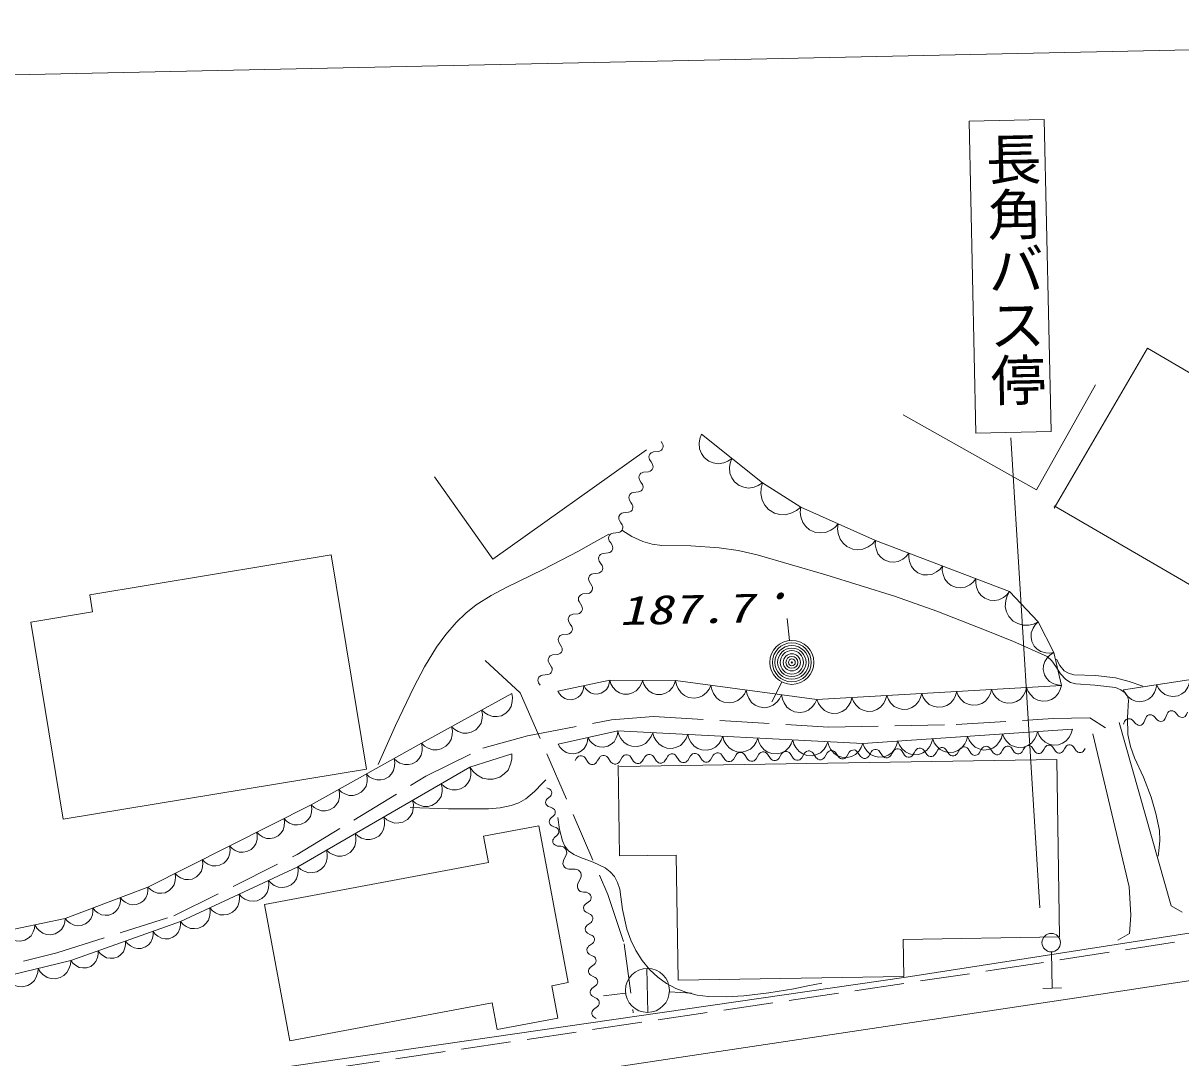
# Model space of a CAD drawing. Units: millimetres, scale not verified. Extents: x -48484 to 680000, y 20000 to 380000.
# Drawn here: x 384664 to 437074, y 290007 to 336854 of the extents above; entities that cross this region are included whole.
import ezdxf
from ezdxf.enums import TextEntityAlignment as Align

# ---------------------------------------------------------------- set-up
doc = ezdxf.new("R2010")
doc.units = ezdxf.units.MM
doc.header["$LTSCALE"] = 1000
doc.linetypes.add('USER2', pattern=[3, 2.25, -0.75])
doc.layers.add('S-BGD', color=1, linetype='Continuous', lineweight=13)
doc.layers.add('S-BGD-HTXT', color=6, linetype='Continuous', lineweight=13)
doc.styles.add('@ＭＳ ゴシック', font='')
doc.styles.add('ＭＳ ゴシック', font='')
doc.styles.get('@ＭＳ ゴシック').set_extended_font_data('@MS Gothic')
doc.styles.get('ＭＳ ゴシック').set_extended_font_data('MS Gothic')

# ---------------------------------------------------------------- blocks, each defined once
blk = doc.blocks.new('BUHIN92')
at = {"layer": 'S-BGD'}
blk.add_lwpolyline([(-468, 524), (-554, 377), (-600, 223), (-624, 17), (-583, -154), (-513, -312), (-367, -475), (-218, -563), (-52, -622), (154, -621), (310, -590), (468, -524)], dxfattribs=at)
blk = doc.blocks.new('BUHIN93')
at = {"layer": 'S-BGD'}
blk.add_lwpolyline([(-516, 421), (-574, 270), (-594, 119), (-586, -76), (-523, -231), (-433, -369), (-273, -499), (-120, -559), (44, -590), (237, -558), (378, -506), (516, -421)], dxfattribs=at)
blk = doc.blocks.new('BUHIN94')
at = {"layer": 'S-BGD'}
blk.add_lwpolyline([(-577, 379), (-621, 218), (-625, 60), (-596, -141), (-515, -293), (-408, -426), (-229, -543), (-65, -589), (107, -603), (303, -550), (443, -481), (577, -379)], dxfattribs=at)
blk = doc.blocks.new('BUHIN95')
at = {"layer": 'S-BGD'}
blk.add_lwpolyline([(-614, 366), (-652, 198), (-650, 34), (-611, -173), (-520, -327), (-403, -459), (-213, -573), (-41, -613), (138, -620), (339, -556), (481, -478), (614, -366)], dxfattribs=at)
blk = doc.blocks.new('BUHIN96')
at = {"layer": 'S-BGD'}
blk.add_lwpolyline([(-665, 401), (-707, 218), (-706, 40), (-664, -185), (-566, -353), (-440, -497), (-234, -621), (-47, -665), (147, -674), (365, -605), (520, -522), (665, -401)], dxfattribs=at)
blk = doc.blocks.new('BUHIN97')
at = {"layer": 'S-BGD'}
blk.add_lwpolyline([(-526, 549), (-613, 387), (-657, 219), (-675, -4), (-626, -188), (-543, -357), (-380, -527), (-215, -617), (-33, -675), (190, -666), (358, -627), (526, -549)], dxfattribs=at)
blk = doc.blocks.new('BUHIN98')
at = {"layer": 'S-BGD'}
blk.add_lwpolyline([(-501, 428), (-561, 281), (-585, 132), (-581, -62), (-522, -216), (-437, -354), (-282, -487), (-132, -550), (29, -584), (221, -557), (362, -509), (501, -428)], dxfattribs=at)
blk = doc.blocks.new('BUHIN99')
at = {"layer": 'S-BGD'}
blk.add_lwpolyline([(-601, 420), (-653, 250), (-662, 82), (-637, -132), (-555, -296), (-446, -440), (-259, -570), (-87, -624), (96, -644), (306, -593), (457, -524), (601, -420)], dxfattribs=at)
blk = doc.blocks.new('BUHIN100')
at = {"layer": 'S-BGD'}
blk.add_lwpolyline([(-650, 375), (-687, 198), (-682, 26), (-638, -190), (-540, -351), (-416, -488), (-214, -604), (-34, -643), (154, -648), (364, -578), (511, -495), (650, -375)], dxfattribs=at)
blk = doc.blocks.new('BUHIN115')
at = {"layer": 'S-BGD'}
blk.add_lwpolyline([(-468, 510), (-550, 364), (-593, 212), (-614, 9), (-572, -159), (-501, -314), (-356, -472), (-208, -557), (-43, -613), (160, -609), (313, -577), (468, -510)], dxfattribs=at)
blk = doc.blocks.new('BUHIN116')
at = {"layer": 'S-BGD'}
blk.add_lwpolyline([(-361, 707), (-496, 571), (-591, 416), (-676, 199), (-681, 0), (-650, -193), (-538, -412), (-400, -552), (-236, -664), (-10, -722), (169, -733), (361, -707)], dxfattribs=at)
blk = doc.blocks.new('BUHIN117')
at = {"layer": 'S-BGD'}
blk.add_lwpolyline([(-443, 657), (-561, 506), (-636, 341), (-694, 115), (-675, -82), (-621, -270), (-483, -474), (-330, -595), (-154, -686), (77, -717), (256, -706), (443, -657)], dxfattribs=at)
blk = doc.blocks.new('BUHIN118')
at = {"layer": 'S-BGD'}
blk.add_lwpolyline([(-401, 444), (-474, 318), (-512, 187), (-531, 12), (-496, -134), (-435, -268), (-311, -406), (-183, -480), (-42, -530), (134, -528), (267, -501), (401, -444)], dxfattribs=at)
blk = doc.blocks.new('BUHIN119')
at = {"layer": 'S-BGD'}
blk.add_lwpolyline([(-368, 650), (-489, 517), (-572, 367), (-643, 159), (-640, -28), (-603, -208), (-489, -409), (-354, -535), (-195, -633), (20, -679), (189, -682), (368, -650)], dxfattribs=at)
blk = doc.blocks.new('BUHIN120')
at = {"layer": 'S-BGD'}
blk.add_lwpolyline([(-307, 746), (-455, 620), (-564, 470), (-668, 257), (-690, 56), (-674, -142), (-579, -373), (-451, -526), (-294, -653), (-70, -731), (111, -757), (307, -746)], dxfattribs=at)
blk = doc.blocks.new('BUHIN121')
at = {"layer": 'S-BGD'}
blk.add_lwpolyline([(-435, 662), (-555, 512), (-632, 348), (-692, 123), (-676, -75), (-623, -263), (-488, -468), (-336, -591), (-161, -684), (69, -718), (248, -709), (435, -662)], dxfattribs=at)
blk = doc.blocks.new('BUHIN122')
at = {"layer": 'S-BGD'}
blk.add_lwpolyline([(132, 873), (-79, 838), (-265, 759), (-483, 618), (-617, 441), (-713, 246), (-754, -25), (-719, -240), (-644, -448), (-477, -647), (-322, -773), (-132, -873)], dxfattribs=at)
blk = doc.blocks.new('BUHIN124')
at = {"layer": 'S-BGD'}
blk.add_lwpolyline([(-95, 921), (-300, 830), (-468, 701), (-652, 500), (-741, 286), (-788, 63), (-759, -223), (-667, -432), (-536, -623), (-314, -782), (-124, -869), (95, -921)], dxfattribs=at)
blk = doc.blocks.new('BUHIN125')
at = {"layer": 'S-BGD'}
blk.add_lwpolyline([(-129, 801), (-303, 711), (-444, 590), (-595, 406), (-663, 214), (-693, 16), (-653, -232), (-563, -411), (-438, -572), (-237, -700), (-66, -767), (129, -801)], dxfattribs=at)
blk = doc.blocks.new('BUHIN150')
at = {"layer": 'S-BGD'}
blk.add_lwpolyline([(-476, 594), (-577, 440), (-636, 276), (-674, 56), (-640, -132), (-573, -308), (-425, -492), (-269, -596), (-93, -670), (131, -681), (301, -656), (476, -594)], dxfattribs=at)
blk = doc.blocks.new('BUHIN224')
at = {"layer": 'S-BGD'}
blk.add_lwpolyline([(512, 32), (455, -75), (416, -123), (365, -162), (299, -184), (235, -188), (175, -174), (117, -144), (70, -98), (-70, 98), (-119, 139), (-165, 170), (-233, 186), (-304, 182), (-367, 160), (-416, 118), (-455, 75), (-512, -32)], dxfattribs=at)
blk = doc.blocks.new('BUHIN225')
at = {"layer": 'S-BGD'}
blk.add_lwpolyline([(341, 289), (356, 185), (355, 131), (339, 77), (305, 27), (262, -9), (213, -30), (157, -40), (100, -32), (-100, 32), (-156, 35), (-203, 33), (-259, 9), (-307, -32), (-339, -80), (-352, -134), (-356, -185), (-341, -289)], dxfattribs=at)
blk = doc.blocks.new('BUHIN226')
at = {"layer": 'S-BGD'}
blk.add_lwpolyline([(288, 546), (361, 420), (387, 351), (395, 273), (377, 192), (341, 124), (289, 71), (222, 30), (145, 11), (-145, -11), (-218, -35), (-278, -63), (-337, -123), (-377, -199), (-394, -277), (-382, -354), (-361, -420), (-288, -546)], dxfattribs=at)
blk = doc.blocks.new('BUHIN227')
at = {"layer": 'S-BGD'}
blk.add_lwpolyline([(394, 270), (399, 157), (391, 100), (369, 44), (327, -5), (278, -38), (223, -55), (162, -60), (103, -45), (-103, 45), (-162, 54), (-213, 57), (-275, 38), (-330, 0), (-369, -48), (-389, -104), (-399, -157), (-394, -270)], dxfattribs=at)
blk = doc.blocks.new('BUHIN228')
at = {"layer": 'S-BGD'}
blk.add_lwpolyline([(-320, 374), (-205, 391), (-146, 390), (-86, 373), (-31, 336), (9, 289), (32, 235), (43, 173), (35, 111), (-35, -111), (-38, -171), (-35, -224), (-8, -285), (36, -338), (89, -373), (149, -387), (205, -391), (320, -374)], dxfattribs=at)
blk = doc.blocks.new('BUHIN236')
at = {"layer": 'S-BGD'}
blk.add_lwpolyline([(-268, 441), (-146, 440), (-85, 428), (-26, 401), (24, 353), (58, 298), (73, 237), (74, 172), (55, 109), (-55, -109), (-68, -171), (-74, -226), (-57, -294), (-20, -356), (29, -402), (89, -426), (146, -440), (268, -441)], dxfattribs=at)
blk = doc.blocks.new('BUHIN237')
at = {"layer": 'S-BGD'}
blk.add_lwpolyline([(-262, 426), (-144, 425), (-85, 415), (-27, 388), (22, 342), (54, 289), (70, 231), (71, 167), (52, 106), (-52, -106), (-65, -166), (-71, -220), (-54, -285), (-17, -345), (31, -389), (89, -412), (144, -425), (262, -426)], dxfattribs=at)
blk = doc.blocks.new('BUHIN238')
at = {"layer": 'S-BGD'}
blk.add_lwpolyline([(-242, 399), (-132, 398), (-77, 388), (-23, 363), (22, 319), (52, 269), (66, 215), (67, 155), (50, 98), (-50, -98), (-62, -155), (-67, -205), (-52, -266), (-18, -322), (27, -363), (81, -385), (132, -398), (242, -399)], dxfattribs=at)
blk = doc.blocks.new('BUHIN279')
at = {"layer": 'S-BGD'}
for p, q in [((1406, 852), (0, 0)), ((-220, 363), (217, -358))]:
    blk.add_line(p, q, dxfattribs=at)
blk.add_circle((1764, 1069), 419, dxfattribs=at)
blk = doc.blocks.new('BUHIN282')
at = {"layer": 'S-BGD'}
for radius in [995, 880, 765, 645, 530, 390, 270, 155, 30]:
    blk.add_circle((0, 0), radius, dxfattribs=at)
blk = doc.blocks.new('BUHIN283')
at = {"layer": 'S-BGD'}
blk.add_line((851, 516), (-851, -516), dxfattribs=at)
blk.add_circle((0, 0), 995, dxfattribs=at)

msp = doc.modelspace()

# ---------------------------------------------------------------- linework, layer by layer
at = {"layer": 'S-BGD'}
for p, q in [((427486, 332413), (430894, 332486)), ((427789, 318294), (427486, 332413)), ((430894, 332486), (431197, 318367)), ((435565, 322134), (431346, 314900)), ((443719, 317378), (435565, 322134)), ((430535, 315726), (433207, 320475)), ((424503, 319120), (430535, 315726)), ((415367, 318238), (418128, 316035)), ((431197, 318367), (427789, 318294)), ((429376, 318084), (430685, 296803)), ((412881, 317541), (405933, 312589)), ((405933, 312589), (403279, 316314)), ((418128, 316035), (419870, 314942)), ((431344, 315002), (440427, 309705)), ((419870, 314942), (423250, 313431)), ((423250, 313431), (429316, 311118)), ((398610, 312782), (387678, 310974)), ((400214, 303085), (398610, 312782)), ((387678, 310974), (387806, 310198)), ((429316, 311118), (430612, 309744)), ((387806, 310198), (385005, 309735)), ((419357, 308907), (419250, 309901)), ((430612, 309744), (431321, 308357)), ((385005, 309735), (386480, 300813)), ((434478, 306666), (452542, 309428)), ((431321, 308357), (431669, 306871)), ((408876, 306609), (411217, 307111)), ((411217, 307111), (414203, 307085)), ((414203, 307085), (420600, 306227)), ((419014, 307020), (418563, 306127)), ((420600, 306227), (431669, 306871)), ((402703, 304249), (406782, 306503)), ((434279, 305196), (436641, 296886)), ((408882, 304211), (411583, 304812)), ((411583, 304812), (422678, 304236)), ((422678, 304236), (432164, 304892)), ((433085, 304681), (434740, 297749)), ((397708, 301459), (402703, 304249)), ((404893, 303161), (406789, 303769)), ((411661, 303204), (431461, 303516)), ((431461, 303516), (431588, 295484)), ((386480, 300813), (400214, 303085)), ((397097, 298661), (404893, 303161)), ((411668, 299151), (411603, 303259)), ((390308, 297742), (397708, 301459)), ((408006, 300515), (405506, 300046)), ((409339, 293415), (408006, 300515)), ((405506, 300046), (405730, 298853)), ((405730, 298853), (395586, 296949)), ((414224, 299191), (411668, 299151)), ((414314, 293522), (414224, 299191)), ((391786, 296174), (397097, 298661)), ((386573, 296320), (390308, 297742)), ((424642, 293661), (451503, 297835)), ((434740, 297749), (434805, 296471)), ((432953, 292810), (464751, 297656)), ((395586, 296949), (396744, 290783)), ((436641, 296886), (437137, 296596)), ((382445, 295458), (386573, 296320)), ((386820, 294417), (391786, 296174)), ((434805, 296471), (434747, 295641)), ((434747, 295641), (434227, 295328)), ((431588, 295484), (424505, 295372)), ((424505, 295372), (424532, 293683)), ((379431, 292608), (386820, 294417)), ((381053, 287358), (424642, 293661)), ((424532, 293683), (414314, 293522)), ((408592, 293274), (409339, 293415)), ((408867, 291809), (408592, 293274)), ((413925, 293001), (414923, 292942)), ((332437, 277776), (432953, 292810)), ((396744, 290783), (405895, 292501)), ((405895, 292501), (406121, 291294)), ((411934, 292937), (410942, 292814)), ((406121, 291294), (408867, 291809))]:
    msp.add_line(p, q, dxfattribs=at)
at = {"layer": 'S-BGD', "linetype": 'USER2'}
for p, q in [((405577, 307999), (407172, 306529)), ((407172, 306529), (411130, 297410)), ((407491, 304592), (411296, 305311)), ((411296, 305311), (413203, 305467)), ((413203, 305467), (421120, 304975)), ((421120, 304975), (426906, 305099)), ((426906, 305099), (431300, 305367)), ((431300, 305367), (432954, 305403)), ((432954, 305403), (433658, 304955)), ((405477, 304028), (407491, 304592)), ((402900, 302757), (405477, 304028)), ((397072, 299217), (402900, 302757)), ((391482, 296435), (397072, 299217)), ((411130, 297410), (411872, 295168)), ((428634, 293986), (446614, 296770)), ((386193, 294758), (391482, 296435)), ((411872, 295168), (412287, 292051)), ((381759, 293679), (386193, 294758)), ((386704, 287761), (428634, 293986))]:
    msp.add_line(p, q, dxfattribs=at)
at = {"layer": 'S-BGD'}
for points in [[(418128, 316035), (418068, 315794), (418065, 315558), (418115, 315260), (418241, 315035), (418405, 314841), (418675, 314672), (418921, 314609), (419178, 314593), (419468, 314678), (419675, 314785), (419870, 314942)], [(400740, 303295), (401514, 305050), (402350, 306794), (402838, 307708), (403383, 308600), (403801, 309178), (404266, 309721), (404700, 310137), (405180, 310513), (405848, 310940), (406563, 311324), (408204, 312114), (409811, 312954), (410498, 313336), (411182, 313721)], [(411762, 313900), (412224, 313612), (412713, 313379), (413138, 313264), (413580, 313208), (414889, 313185), (416179, 313102), (417032, 312973), (417888, 312781), (421009, 311872), (424113, 310905), (426023, 310228), (427910, 309495), (429462, 308868), (431015, 308173), (431236, 307976), (431418, 307729), (431629, 307400), (431870, 307132), (432074, 307009), (432318, 306936), (433180, 306887), (434110, 306771), (434354, 306673), (434554, 306529), (434659, 306380), (434712, 306201), (434663, 305414), (434677, 304642), (434799, 304108), (434982, 303584), (435385, 302710), (435731, 301815), (435949, 301065), (436106, 300305), (436124, 299842), (436081, 299375), (436065, 299255), (436048, 299136)], [(429316, 311118), (429207, 310918), (429151, 310709), (429126, 310432), (429186, 310203), (429287, 309993), (429487, 309780), (429691, 309667), (429916, 309594), (430194, 309602), (430402, 309650), (430612, 309744)], [(430612, 309744), (430479, 309610), (430387, 309458), (430303, 309245), (430298, 309050), (430329, 308860), (430439, 308645), (430574, 308509), (430735, 308399), (430957, 308341), (431133, 308331), (431321, 308357)], [(431321, 308357), (431163, 308261), (431039, 308138), (430910, 307955), (430859, 307770), (430844, 307583), (430898, 307352), (430995, 307191), (431122, 307049), (431319, 306942), (431484, 306891), (431669, 306871)], [(431441, 308062), (431597, 307771), (431792, 307536), (431992, 307419), (432227, 307355), (433205, 307311), (434119, 307211), (434730, 307049), (435349, 306836)], [(404893, 303161), (405034, 302966), (405207, 302817), (405459, 302668), (405704, 302621), (405949, 302622), (406243, 302716), (406443, 302859), (406615, 303039), (406733, 303307), (406783, 303527), (406789, 303769)], [(402186, 301338), (403920, 301281), (405729, 301283), (406252, 301328), (406761, 301431), (407108, 301558), (407428, 301739), (407816, 302060), (408183, 302443), (408251, 302519), (408320, 302596)], [(408874, 300886), (408948, 300339), (409074, 299840), (409193, 299592), (409357, 299385), (409598, 299211), (409889, 299079), (410468, 298869), (411012, 298608), (411246, 298434), (411437, 298216), (411577, 297953), (411671, 297645), (411802, 296727), (411991, 295836), (412169, 295338), (412401, 294867), (412695, 294417), (413040, 293997), (413399, 293666), (413796, 293380), (414215, 293151), (414665, 292974), (415171, 292850), (415688, 292785), (416493, 292768), (417295, 292811), (418427, 292944), (419561, 293137), (420189, 293261), (420826, 293391)]]:
    msp.add_lwpolyline(points, dxfattribs=at)
at = {"layer": 'S-BGD-HTXT'}
msp.add_line((82718, 328046), (493516, 336854), dxfattribs=at)

# ---------------------------------------------------------------- block references
at = {"rotation": 60}
for name, p in [('BUHIN122', (416057, 317687)), ('BUHIN224', (413319, 317454)), ('BUHIN122', (417438, 316586)), ('BUHIN224', (412862, 316535)), ('BUHIN224', (412405, 315616)), ('BUHIN224', (411948, 314697)), ('BUHIN124', (420715, 314564)), ('BUHIN224', (411491, 313778)), ('BUHIN124', (422405, 313809)), ('BUHIN125', (424008, 313142)), ('BUHIN224', (411035, 312859)), ('BUHIN125', (425525, 312564)), ('BUHIN224', (410578, 311940)), ('BUHIN125', (427041, 311986)), ('BUHIN125', (428558, 311407)), ('BUHIN224', (410121, 311021)), ('BUHIN224', (409664, 310102)), ('BUHIN224', (409207, 309183)), ('BUHIN282', (419464, 307913)), ('BUHIN224', (408750, 308264)), ('BUHIN224', (408293, 307345)), ('BUHIN119', (411964, 307105)), ('BUHIN119', (413457, 307091)), ('BUHIN150', (436736, 307012)), ('BUHIN118', (409461, 306734)), ('BUHIN118', (410632, 306986)), ('BUHIN120', (415003, 306978)), ('BUHIN120', (416602, 306763)), ('BUHIN120', (418201, 306549)), ('BUHIN121', (424553, 306457)), ('BUHIN121', (426135, 306549)), ('BUHIN121', (427716, 306641)), ('BUHIN121', (429297, 306733)), ('BUHIN121', (430878, 306825)), ('BUHIN150', (435230, 306781)), ('BUHIN96', (406102, 306127)), ('BUHIN120', (419800, 306334)), ('BUHIN121', (421391, 306273)), ('BUHIN121', (422972, 306365)), ('BUHIN96', (404742, 305376)), ('BUHIN117', (431373, 304837)), ('BUHIN228', (434961, 305211)), ('BUHIN228', (435929, 305390)), ('BUHIN228', (436896, 305570)), ('BUHIN96', (403383, 304625)), ('BUHIN115', (410908, 304662)), ('BUHIN116', (412376, 304771)), ('BUHIN116', (413961, 304689)), ('BUHIN116', (415546, 304606)), ('BUHIN116', (417131, 304524)), ('BUHIN116', (418716, 304442)), ('BUHIN116', (420301, 304359)), ('BUHIN117', (425050, 304400)), ('BUHIN117', (426631, 304509)), ('BUHIN117', (428212, 304618)), ('BUHIN117', (429793, 304728)), ('BUHIN95', (402079, 303900)), ('BUHIN115', (409557, 304362)), ('BUHIN116', (421886, 304277)), ('BUHIN117', (423469, 304290)), ('BUHIN236', (412235, 303526)), ('BUHIN236', (413267, 303548)), ('BUHIN236', (414299, 303570)), ('BUHIN236', (415330, 303593)), ('BUHIN236', (416362, 303615)), ('BUHIN236', (417394, 303637)), ('BUHIN236', (418426, 303659)), ('BUHIN236', (419457, 303681)), ('BUHIN236', (420489, 303703)), ('BUHIN237', (421505, 303728)), ('BUHIN237', (422505, 303755)), ('BUHIN237', (423505, 303783)), ('BUHIN237', (424505, 303810)), ('BUHIN237', (425506, 303838)), ('BUHIN237', (426506, 303865)), ('BUHIN237', (427506, 303893)), ('BUHIN237', (428506, 303921)), ('BUHIN238', (429473, 303944)), ('BUHIN238', (430407, 303964)), ('BUHIN238', (431340, 303984)), ('BUHIN238', (432274, 304004)), ('BUHIN95', (400830, 303203)), ('BUHIN100', (404243, 302786)), ('BUHIN236', (410172, 303482)), ('BUHIN236', (411204, 303504)), ('BUHIN95', (399581, 302505)), ('BUHIN95', (398332, 301808)), ('BUHIN100', (402944, 302036)), ('BUHIN100', (401645, 301286)), ('BUHIN225', (408456, 301791)), ('BUHIN94', (397091, 301150)), ('BUHIN225', (408616, 300912)), ('BUHIN94', (395858, 300530)), ('BUHIN100', (400346, 300536)), ('BUHIN94', (394625, 299910)), ('BUHIN100', (399046, 299786)), ('BUHIN225', (408776, 300033)), ('BUHIN94', (393391, 299291)), ('BUHIN100', (397747, 299036)), ('BUHIN94', (392158, 298671)), ('BUHIN226', (409185, 299070)), ('BUHIN94', (390925, 298051)), ('BUHIN99', (396433, 298350)), ('BUHIN99', (395106, 297728)), ('BUHIN226', (409843, 298025)), ('BUHIN93', (388440, 297031)), ('BUHIN93', (389686, 297505)), ('BUHIN99', (393778, 297107)), ('BUHIN93', (387195, 296557)), ('BUHIN99', (392450, 296485)), ('BUHIN227', (410209, 297027)), ('BUHIN92', (385885, 296177)), ('BUHIN92', (384509, 295889)), ('BUHIN98', (389924, 295515)), ('BUHIN98', (391165, 295954)), ('BUHIN227', (410282, 296075)), ('BUHIN98', (388682, 295076)), ('BUHIN227', (410356, 295123)), ('BUHIN279', (431250, 293162)), ('BUHIN98', (387441, 294637)), ('BUHIN97', (384603, 293874)), ('BUHIN97', (386081, 294236)), ('BUHIN227', (410429, 294172)), ('BUHIN283', (412927, 293060)), ('BUHIN227', (410502, 293220)), ('BUHIN227', (410576, 292268))]:
    msp.add_blockref(name, p, dxfattribs=at)

# ---------------------------------------------------------------- texts
at = {"layer": 'S-BGD', "style": '@ＭＳ ゴシック'}
msp.add_text('長角バス停', height=1833, rotation=271.2, dxfattribs=at).set_placement((427984, 331936), align=Align.BOTTOM_LEFT)
at = {"layer": 'S-BGD', "style": 'ＭＳ ゴシック', "oblique": 15, "width": 1.35}
msp.add_text('187.7', height=1320, rotation=1.2, dxfattribs=at).set_placement((411666, 309207), align=Align.BOTTOM_LEFT)
at = {"layer": 'S-BGD', "style": 'ＭＳ ゴシック', "oblique": 15}
msp.add_text('・', height=1100, rotation=1.2, dxfattribs=at).set_placement((418059, 310004), align=Align.BOTTOM_LEFT)

doc.saveas('drawing.dxf')
